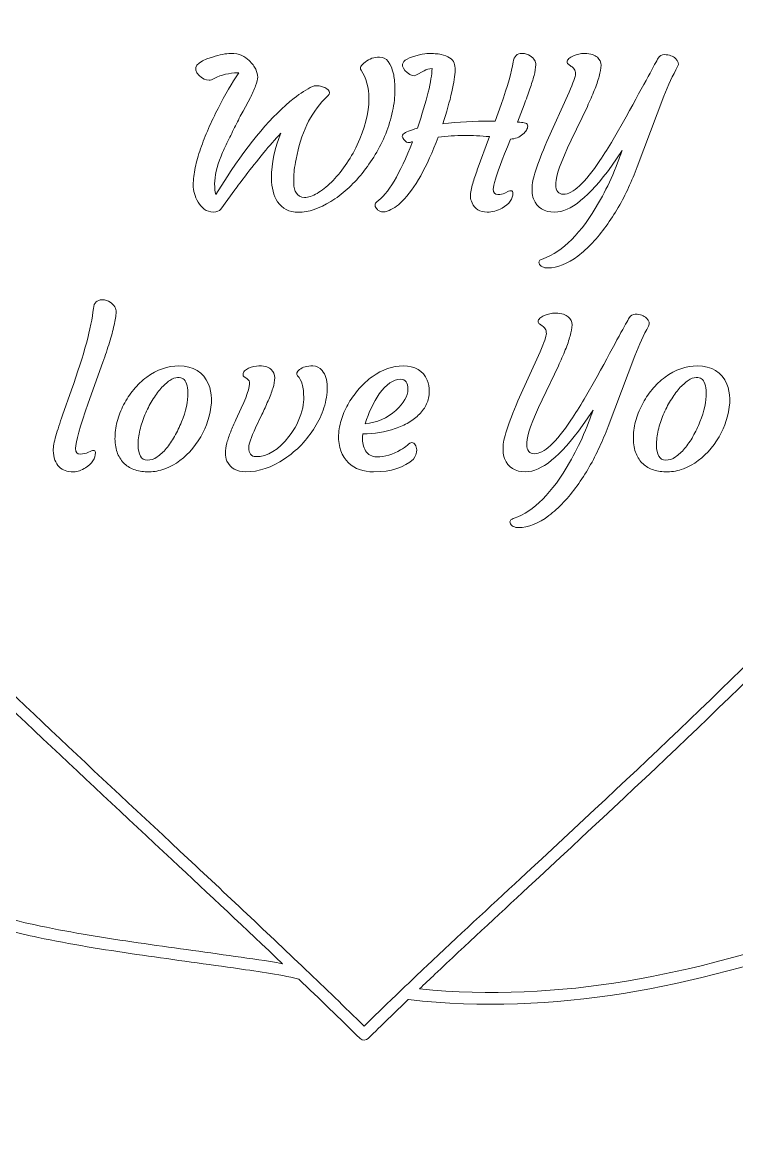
# Model space of a CAD drawing. Header units: inches. Extents: x -45 to 657, y -190 to 981.
# Drawn here: x 268.5 to 355.1, y -106.4 to 29.6 of the extents above; entities that cross this region are included whole.
import ezdxf

# ---------------------------------------------------------------- set-up
doc = ezdxf.new("R2010")
doc.units = ezdxf.units.IN
doc.header["$MEASUREMENT"] = 0
doc.layers.add('_U+0421_U+043B_U+043E_U+0439 1', color=7, linetype='Continuous')

# ---------------------------------------------------------------- blocks, each defined once
blk = doc.blocks.new('block 2')
at = {"layer": '_U+0421_U+043B_U+043E_U+0439 1', "color": 12, "lineweight": 9, "true_color": 0xe30513}
blk.add_open_spline([(485.08, 223.77), (485.08, 223.77), (133.58, 223.77), (133.58, 223.77), (133.58, 223.77), (122.24, 223.77), (122.24, 223.77), (122.24, 223.77), (122.24, 215.26), (122.24, 215.26), (122.24, 215.26), (133.58, 215.26), (133.58, 215.26), (133.58, 215.26), (133.58, 201.3), (133.58, 201.3), (133.58, 201.3), (125.08, 201.3), (125.08, 201.3), (125.08, 201.3), (125.08, -164.58), (125.08, -164.58), (125.08, -164.58), (258.13, -164.58), (258.13, -164.58), (258.13, -178.58), (280.93, -189.93), (309.06, -189.93), (337.18, -189.93), (359.98, -178.58), (359.98, -164.58), (359.98, -164.58), (493.58, -164.58), (493.58, -164.58), (493.58, -164.58), (493.58, 201.3), (493.58, 201.3), (493.58, 201.3), (485.08, 201.3), (485.08, 201.3), (485.08, 201.3), (485.08, 215.26), (485.08, 215.26), (485.08, 215.26), (496.42, 215.26), (496.42, 215.26), (496.42, 215.26), (496.42, 223.77), (496.42, 223.77), (496.42, 223.77), (485.08, 223.77), (485.08, 223.77), (485.08, 223.77), (485.08, 223.77), (485.08, 223.77)], degree=3, knots=[0, 0, 0, 0, 1, 1, 1, 2, 2, 2, 3, 3, 3, 4, 4, 4, 5, 5, 5, 6, 6, 6, 7, 7, 7, 8, 8, 8, 9, 9, 9, 10, 10, 10, 11, 11, 11, 12, 12, 12, 13, 13, 13, 14, 14, 14, 15, 15, 15, 16, 16, 16, 17, 17, 17, 18, 18, 18, 18], dxfattribs=at)
at = {"layer": '_U+0421_U+043B_U+043E_U+0439 1', "lineweight": 0}
for points, knots in [([(334.94, -153.78), (334.94, -153.78), (334.94, -153.78), (334.94, -153.78), (334.94, -153.78), (335.82, -153.78), (335.82, -153.78), (335.82, -153.78), (335.82, -153.89), (335.82, -153.89), (335.93, -153.82), (336.02, -153.72), (336.08, -153.6), (343.74, -138.04), (352.11, -122.77), (360.09, -107.38), (365.02, -97.87), (369.85, -88.31), (374.46, -78.65), (379.28, -76.8), (384.05, -74.85), (388.85, -72.99), (393.15, -71.33), (397.51, -69.71), (401.94, -68.47), (408.6, -66.61), (416.07, -65.42), (422.59, -68.33), (422.11, -69.22), (421.18, -69.88), (420.21, -70.1), (415.74, -71.1), (409.22, -73.17), (406.04, -76.58), (404.46, -78.28), (403.68, -80.21), (403.51, -82.52), (403.33, -84.93), (404.18, -87.17), (406.05, -88.73), (409.9, -91.95), (416.22, -87.35), (420.08, -84.77), (420.21, -88.9), (420.69, -95.98), (423.59, -98.11), (426.09, -99.96), (429.02, -99.23), (431.38, -97.54), (435.16, -94.84), (436.33, -90.04), (435.27, -85.67), (435.27, -85.66), (435.27, -85.65), (435.26, -85.65), (434.33, -82.38), (433.52, -79.2), (432.2, -76.06), (431.88, -75.28), (431.92, -74.06), (432.33, -73.22), (444.06, -79.02), (452.17, -86.24), (459.99, -96.86), (465.96, -104.96), (470.96, -113.97), (475.38, -123), (481.92, -136.36), (487.47, -150.35), (492.54, -164.33), (492.58, -164.42), (492.64, -164.51), (492.71, -164.58), (492.71, -164.58), (493.58, -164.58), (493.58, -164.58), (493.58, -164.58), (493.58, -163.03), (493.58, -163.03), (488.57, -149.28), (483.09, -135.53), (476.66, -122.38), (472.2, -113.27), (467.16, -104.19), (461.13, -96.02), (453.05, -85.05), (444.63, -77.62), (432.39, -71.67), (432.1, -71.52), (431.76, -71.6), (431.54, -71.85), (430.53, -73.04), (430.3, -75.17), (430.9, -76.6), (432.19, -79.69), (432.98, -82.82), (433.9, -86.02), (434.81, -89.82), (433.85, -94.03), (430.56, -96.38), (428.71, -97.7), (426.42, -98.44), (424.43, -96.97), (421.78, -95.02), (421.54, -86.57), (421.47, -83.47), (421.46, -83.21), (421.33, -82.98), (421.1, -82.86), (420.86, -82.74), (420.6, -82.74), (420.38, -82.88), (417.99, -84.39), (415.69, -86.12), (413.12, -87.34), (411.3, -88.22), (408.74, -89.13), (406.96, -87.65), (405.44, -86.37), (404.78, -84.58), (404.92, -82.62), (405.07, -80.63), (405.72, -79.01), (407.08, -77.55), (410.02, -74.39), (416.38, -72.41), (420.52, -71.48), (422.19, -71.1), (423.68, -69.84), (424.18, -68.18), (424.28, -67.85), (424.12, -67.5), (423.81, -67.34), (416.8, -63.9), (408.8, -65.08), (401.56, -67.1), (397.08, -68.35), (392.68, -69.99), (388.34, -71.66), (384, -73.35), (379.69, -75.1), (375.35, -76.79), (381.63, -63.52), (387.51, -50.03), (392.54, -36.25), (397.57, -22.49), (401.82, -8.28), (404.39, 6.15), (416.52, 14.36), (428.35, 23.04), (438.14, 34.02), (448.45, 45.6), (455.81, 58.99), (462.29, 72.98), (462.42, 73.25), (462.37, 73.54), (462.18, 73.76), (461.16, 74.87), (458.98, 75.55), (457.51, 75.15), (454.53, 74.33), (451.55, 73.93), (448.51, 73.48), (448.51, 73.48), (447.79, 73.37), (447.79, 73.37), (443.92, 72.94), (439.86, 74.42), (437.94, 78), (436.87, 80), (436.43, 82.37), (438.14, 84.15), (440.41, 86.53), (448.82, 85.7), (451.91, 85.37), (452.17, 85.34), (452.41, 85.45), (452.56, 85.66), (452.71, 85.88), (452.74, 86.13), (452.63, 86.37), (451.44, 88.94), (450.01, 91.44), (449.13, 94.14), (448.49, 96.06), (447.92, 98.72), (449.61, 100.29), (451.06, 101.63), (452.94, 102.06), (454.86, 101.67), (456.81, 101.28), (458.34, 100.43), (459.61, 98.89), (460.83, 97.42), (461.65, 95.44), (462.22, 93.64), (463.12, 90.81), (463.64, 87.73), (463.92, 84.79), (464.08, 83.08), (465.14, 81.44), (466.73, 80.74), (467.06, 80.59), (467.44, 80.71), (467.62, 81.03), (478.05, 98.81), (484.94, 118.68), (493.31, 137.48), (493.31, 137.48), (493.58, 138.1), (493.58, 138.1), (493.58, 138.1), (493.58, 139.6), (493.58, 139.6), (493.56, 139.62), (493.53, 139.63), (493.5, 139.65), (493.15, 139.81), (492.72, 139.65), (492.56, 139.29), (492.38, 138.88), (492.2, 138.47), (492.01, 138.06), (483.77, 119.53), (476.95, 99.92), (466.75, 82.35), (465.95, 82.94), (465.42, 83.93), (465.33, 84.92), (465.04, 87.97), (464.5, 91.14), (463.57, 94.07), (462.94, 96.05), (462.04, 98.18), (460.7, 99.79), (459.22, 101.58), (457.41, 102.6), (455.14, 103.06), (452.78, 103.54), (450.43, 102.98), (448.65, 101.33), (444.97, 97.92), (448.72, 91.07), (450.79, 86.91), (446.68, 87.31), (439.6, 87.73), (437.11, 85.13), (434.96, 82.88), (435.32, 79.89), (436.69, 77.33), (438.88, 73.23), (443.49, 71.47), (447.98, 71.96), (447.98, 71.96), (448.72, 72.07), (448.72, 72.07), (451.82, 72.53), (454.85, 72.94), (457.89, 73.78), (458.7, 74), (460.01, 73.66), (460.79, 73.1), (454.42, 59.41), (447.18, 46.3), (437.08, 34.96), (427.77, 24.51), (416.56, 16.15), (405.04, 8.31), (409.12, 15.44), (412.65, 23.14), (414.64, 31.12), (418.53, 46.74), (417.37, 61.15), (411.7, 76.15), (409.18, 82.82), (405.56, 89.11), (400.64, 94.3), (393.55, 120.82), (381.3, 145.76), (365.38, 168.09), (364.44, 169.42), (363.47, 170.73), (362.49, 172.04), (359.96, 175.4), (357.32, 178.69), (354.57, 181.88), (374.54, 200.65), (400.2, 212.77), (425.07, 223.61), (425.15, 223.65), (425.23, 223.7), (425.29, 223.77), (425.29, 223.77), (421.88, 223.77), (421.88, 223.77), (397.7, 213.14), (373.04, 201.17), (353.64, 182.96), (339.99, 198.62), (324.21, 211.72), (307.35, 223.77), (307.35, 223.77), (305.18, 223.77), (305.18, 223.77), (305.22, 223.62), (305.32, 223.48), (305.45, 223.38), (305.45, 223.38), (306.04, 222.97), (306.04, 222.97), (323, 210.88), (338.89, 197.74), (352.61, 181.98), (349.36, 178.85), (346.27, 175.55), (343.38, 172.08), (335.81, 163), (329.81, 152.93), (325.39, 141.97), (324.55, 139.87), (323.76, 137.75), (323.03, 135.61), (322.96, 135.39), (322.99, 135.16), (323.12, 134.97), (323.97, 133.75), (325.98, 132.77), (327.48, 132.98), (330.78, 133.44), (334.02, 133.41), (337.34, 133.48), (341.26, 133.39), (345.08, 131.4), (346.51, 127.6), (347.31, 125.48), (347.44, 123.07), (345.51, 121.53), (342.95, 119.46), (334.72, 121.39), (331.7, 122.11), (331.45, 122.17), (331.2, 122.1), (331.02, 121.91), (330.84, 121.72), (330.78, 121.46), (330.86, 121.21), (331.7, 118.51), (332.79, 115.85), (333.32, 113.06), (333.69, 111.06), (333.92, 108.36), (332.04, 107.02), (330.42, 105.87), (328.51, 105.7), (326.65, 106.34), (324.77, 106.98), (323.37, 108.02), (322.3, 109.72), (320.01, 113.37), (319.71, 120.02), (319.87, 124.26), (319.93, 125.97), (319.1, 127.74), (317.61, 128.64), (317.32, 128.82), (316.95, 128.76), (316.72, 128.51), (310.52, 121.77), (303.83, 115.64), (296.16, 110.61), (289.53, 106.27), (282.55, 103.01), (275.21, 100.06), (274.16, 100.6), (273.09, 101.11), (272.02, 101.61), (257.21, 108.45), (238.06, 112.27), (224.53, 100.98), (223.86, 109.77), (222.94, 118.57), (221.58, 127.28), (222.59, 127.42), (223.67, 127.04), (224.41, 126.37), (227.83, 123.32), (233.3, 119.22), (237.92, 118.61), (240.22, 118.31), (242.25, 118.79), (244.22, 120), (246.29, 121.26), (247.62, 123.24), (247.81, 125.68), (248.19, 130.68), (240.78, 133.15), (236.43, 134.8), (239.72, 137.3), (245.2, 141.8), (245.25, 145.4), (245.3, 148.51), (243.01, 150.46), (240.26, 151.41), (235.88, 152.91), (231.28, 151.07), (228.34, 147.68), (228.34, 147.67), (228.33, 147.67), (228.33, 147.66), (226.21, 145.01), (224.09, 142.5), (222.3, 139.6), (221.83, 138.85), (220.93, 138.14), (220.01, 138), (217.74, 147.83), (215.24, 157.76), (212, 167.32), (209.61, 174.36), (206.78, 181.15), (203.1, 187.63), (199.71, 193.6), (195.72, 199.08), (191.41, 204.42), (186.11, 211), (180.48, 217.36), (174.96, 223.77), (174.96, 223.77), (173.18, 223.77), (173.18, 223.77), (173.21, 223.67), (173.25, 223.58), (173.32, 223.5), (173.32, 223.5), (173.85, 222.88), (173.85, 222.88), (179.37, 216.47), (185.01, 210.11), (190.31, 203.53), (194.57, 198.25), (198.52, 192.83), (201.87, 186.93), (205.5, 180.53), (208.3, 173.82), (210.66, 166.86), (213.95, 157.17), (216.46, 147.08), (218.76, 137.11), (218.83, 136.8), (219.08, 136.59), (219.39, 136.56), (221.01, 136.43), (222.67, 137.51), (223.5, 138.85), (225.26, 141.69), (227.35, 144.17), (229.42, 146.77), (231.98, 149.71), (235.98, 151.38), (239.8, 150.07), (241.94, 149.33), (243.88, 147.89), (243.84, 145.42), (243.79, 142.13), (237.05, 137.02), (234.57, 135.17), (234.36, 135.01), (234.25, 134.77), (234.29, 134.51), (234.32, 134.25), (234.48, 134.04), (234.72, 133.94), (237.34, 132.87), (240.08, 132), (242.57, 130.63), (244.34, 129.64), (246.57, 128.09), (246.39, 125.79), (246.24, 123.81), (245.16, 122.23), (243.49, 121.21), (241.78, 120.17), (240.09, 119.75), (238.1, 120.01), (233.83, 120.58), (228.52, 124.6), (225.36, 127.43), (224.08, 128.57), (222.19, 129.06), (220.55, 128.49), (220.22, 128.38), (220.02, 128.05), (220.08, 127.71), (221.55, 118.47), (222.51, 109.12), (223.19, 99.79), (220.16, 96.97), (217.56, 93.7), (215.3, 90.23), (185.69, 93.06), (157.11, 101.33), (133.17, 119.6), (130.42, 121.7), (127.76, 123.91), (125.18, 126.2), (125.15, 126.23), (125.11, 126.25), (125.08, 126.27), (125.08, 126.27), (125.08, 124.4), (125.08, 124.4), (127.42, 122.35), (129.83, 120.37), (132.31, 118.48), (156.27, 100.19), (184.83, 91.81), (214.45, 88.89), (212.7, 86.06), (211.17, 83.09), (209.79, 80.06), (203.58, 66.38), (201.8, 51.33), (203.92, 36.51), (205.99, 22.1), (211.68, 8.17), (220.05, -3.71), (219.8, -5.01), (219.53, -6.3), (219.24, -7.58), (218.35, -11.61), (217.28, -15.6), (215.97, -19.51), (215.59, -20.66), (215.19, -21.79), (214.76, -22.92), (209.05, -16.79), (203.8, -13.62), (195.45, -11.39), (190.17, -9.99), (184.6, -9.14), (179.19, -8.37), (171.21, -7.23), (163.19, -6.26), (155.19, -5.23), (155.29, -4.15), (155.89, -2.95), (156.74, -2.37), (160.54, 0.19), (165.85, 4.5), (167.56, 8.83), (168.42, 10.98), (168.44, 13.07), (167.76, 15.28), (167.04, 17.59), (165.44, 19.37), (163.12, 20.14), (158.37, 21.73), (154.16, 15.15), (151.5, 11.33), (149.88, 15.13), (146.85, 21.54), (143.38, 22.48), (140.37, 23.28), (137.92, 21.53), (136.33, 19.1), (133.79, 15.21), (134.46, 10.32), (137.04, 6.63), (137.04, 6.63), (137.05, 6.62), (137.05, 6.61), (139.11, 3.91), (141.03, 1.25), (143.4, -1.2), (143.99, -1.81), (144.45, -2.82), (144.4, -3.72), (138.36, -2.71), (132.3, -0.89), (126.62, 1.37), (126.11, 1.57), (125.59, 1.78), (125.08, 2), (125.08, 2), (125.08, 0.46), (125.08, 0.46), (125.42, 0.32), (125.76, 0.19), (126.1, 0.05), (132.09, -2.33), (138.49, -4.23), (144.86, -5.23), (145.2, -5.28), (145.52, -5.09), (145.64, -4.76), (146.16, -3.22), (145.52, -1.35), (144.42, -0.21), (142.09, 2.18), (140.2, 4.81), (138.19, 7.46), (135.95, 10.66), (135.3, 14.93), (137.51, 18.32), (138.75, 20.22), (140.62, 21.75), (143.01, 21.11), (146.19, 20.25), (149.5, 12.48), (150.69, 9.62), (150.79, 9.37), (151, 9.22), (151.26, 9.19), (151.52, 9.15), (151.76, 9.26), (151.91, 9.47), (153.6, 11.74), (155.11, 14.19), (157.04, 16.27), (158.43, 17.75), (160.48, 19.53), (162.67, 18.8), (164.56, 18.17), (165.82, 16.73), (166.4, 14.86), (166.99, 12.96), (166.98, 11.21), (166.25, 9.35), (164.66, 5.34), (159.46, 1.18), (155.95, -1.2), (154.51, -2.17), (153.63, -4.2), (153.78, -5.91), (153.8, -6.25), (154.06, -6.51), (154.39, -6.55), (162.59, -7.62), (170.81, -8.6), (178.99, -9.77), (184.34, -10.53), (189.86, -11.37), (195.09, -12.76), (203.41, -14.98), (208.48, -18.12), (214.19, -24.4), (212.19, -29.45), (209.77, -34.21), (206.93, -38.84), (202.64, -45.83), (197.58, -52.31), (193.16, -59.22), (187.44, -68.16), (183.14, -77.23), (179.72, -87.26), (178.82, -86.97), (178.1, -86.37), (177.76, -85.42), (176.2, -81.11), (173.33, -74.91), (169.56, -72.18), (167.67, -70.82), (165.66, -70.29), (163.35, -70.41), (160.93, -70.54), (158.82, -71.65), (157.5, -73.71), (154.79, -77.93), (160.14, -83.62), (163.19, -87.13), (159.1, -87.78), (152.14, -89.14), (150.39, -92.28), (148.87, -95), (149.96, -97.8), (151.93, -99.94), (155.07, -103.34), (160, -103.9), (164.19, -102.31), (164.2, -102.31), (164.21, -102.31), (164.22, -102.3), (167.33, -100.97), (170.39, -99.77), (173.35, -98.07), (174.06, -97.66), (175.4, -97.66), (176.29, -97.99), (173.44, -107.96), (174.78, -119.02), (175.95, -129.15), (177.31, -140.95), (178.6, -152.46), (176.3, -164.25), (176.28, -164.37), (176.28, -164.48), (176.31, -164.58), (176.31, -164.58), (177.68, -164.58), (177.68, -164.58), (177.68, -164.56), (177.69, -164.54), (177.69, -164.52), (180.02, -152.56), (178.73, -140.95), (177.36, -128.99), (176.2, -118.9), (174.81, -107.71), (177.82, -97.82), (177.91, -97.52), (177.8, -97.2), (177.53, -97.02), (176.27, -96.2), (173.96, -96.08), (172.64, -96.84), (169.74, -98.51), (166.73, -99.69), (163.67, -100.99), (160.03, -102.37), (155.71, -101.95), (152.97, -98.98), (151.44, -97.31), (150.42, -95.13), (151.62, -92.97), (153.23, -90.1), (161.58, -88.8), (164.65, -88.35), (164.91, -88.31), (165.11, -88.14), (165.21, -87.9), (165.3, -87.66), (165.26, -87.4), (165.09, -87.2), (163.3, -85.01), (161.3, -82.94), (159.76, -80.55), (158.67, -78.85), (157.44, -76.42), (158.69, -74.48), (159.76, -72.81), (161.46, -71.93), (163.42, -71.82), (165.41, -71.72), (167.1, -72.16), (168.73, -73.33), (172.22, -75.86), (174.98, -81.91), (176.43, -85.9), (177.02, -87.54), (178.39, -88.52), (180.07, -88.8), (180.42, -88.86), (180.75, -88.66), (180.86, -88.33), (184.28, -78.16), (188.58, -69), (194.35, -59.98), (198.78, -53.07), (203.84, -46.58), (208.13, -39.58), (210.9, -35.08), (213.27, -30.46), (215.25, -25.58), (218.44, -29.18), (221.39, -33.1), (224.28, -36.94), (228.75, -42.88), (233.18, -48.85), (237.7, -54.76), (242.65, -61.21), (247.68, -67.59), (252.82, -73.89), (252.38, -74.89), (251.39, -75.64), (250.33, -75.88), (245.86, -76.88), (239.35, -78.95), (236.17, -82.36), (234.58, -84.06), (233.8, -85.99), (233.63, -88.29), (233.46, -90.71), (234.3, -92.95), (236.18, -94.51), (240.03, -97.72), (246.34, -93.13), (250.21, -90.55), (250.34, -94.68), (250.82, -101.75), (253.71, -103.89), (256.22, -105.74), (259.14, -105), (261.51, -103.32), (265.28, -100.62), (266.45, -95.82), (265.39, -91.45), (265.39, -91.44), (265.39, -91.43), (265.39, -91.42), (264.46, -88.16), (263.64, -84.98), (262.33, -81.84), (261.99, -81.04), (261.94, -79.91), (262.33, -79.08), (264.72, -80.18), (267.88, -80.89), (270.35, -81.41), (274.29, -82.25), (278.29, -82.87), (282.27, -83.46), (286.2, -84.03), (290.14, -84.55), (294.07, -85.11), (296.61, -85.48), (299.47, -85.83), (301.97, -86.47), (304.46, -88.85), (306.94, -91.25), (309.41, -93.66), (309.69, -93.93), (310.13, -93.92), (310.4, -93.65), (312.01, -92.07), (313.62, -90.5), (315.25, -88.94), (315.27, -88.95), (315.28, -88.95), (315.29, -88.95), (333.15, -90.93), (349.82, -87.44), (366.6, -81.55), (368.59, -80.85), (370.57, -80.12), (372.54, -79.38), (368.13, -88.57), (363.53, -97.67), (358.84, -106.72), (350.85, -122.13), (342.48, -137.41), (334.81, -152.97), (334.68, -153.25), (334.74, -153.57), (334.94, -153.78), (334.94, -153.78), (334.94, -153.78), (334.94, -153.78)], [0, 0, 0, 0, 1, 1, 1, 2, 2, 2, 3, 3, 3, 4, 4, 4, 5, 5, 5, 6, 6, 6, 7, 7, 7, 8, 8, 8, 9, 9, 9, 10, 10, 10, 11, 11, 11, 12, 12, 12, 13, 13, 13, 14, 14, 14, 15, 15, 15, 16, 16, 16, 17, 17, 17, 18, 18, 18, 19, 19, 19, 20, 20, 20, 21, 21, 21, 22, 22, 22, 23, 23, 23, 24, 24, 24, 25, 25, 25, 26, 26, 26, 27, 27, 27, 28, 28, 28, 29, 29, 29, 30, 30, 30, 31, 31, 31, 32, 32, 32, 33, 33, 33, 34, 34, 34, 35, 35, 35, 36, 36, 36, 37, 37, 37, 38, 38, 38, 39, 39, 39, 40, 40, 40, 41, 41, 41, 42, 42, 42, 43, 43, 43, 44, 44, 44, 45, 45, 45, 46, 46, 46, 47, 47, 47, 48, 48, 48, 49, 49, 49, 50, 50, 50, 51, 51, 51, 52, 52, 52, 53, 53, 53, 54, 54, 54, 55, 55, 55, 56, 56, 56, 57, 57, 57, 58, 58, 58, 59, 59, 59, 60, 60, 60, 61, 61, 61, 62, 62, 62, 63, 63, 63, 64, 64, 64, 65, 65, 65, 66, 66, 66, 67, 67, 67, 68, 68, 68, 69, 69, 69, 70, 70, 70, 71, 71, 71, 72, 72, 72, 73, 73, 73, 74, 74, 74, 75, 75, 75, 76, 76, 76, 77, 77, 77, 78, 78, 78, 79, 79, 79, 80, 80, 80, 81, 81, 81, 82, 82, 82, 83, 83, 83, 84, 84, 84, 85, 85, 85, 86, 86, 86, 87, 87, 87, 88, 88, 88, 89, 89, 89, 90, 90, 90, 91, 91, 91, 92, 92, 92, 93, 93, 93, 94, 94, 94, 95, 95, 95, 96, 96, 96, 97, 97, 97, 98, 98, 98, 99, 99, 99, 100, 100, 100, 101, 101, 101, 102, 102, 102, 103, 103, 103, 104, 104, 104, 105, 105, 105, 106, 106, 106, 107, 107, 107, 108, 108, 108, 109, 109, 109, 110, 110, 110, 111, 111, 111, 112, 112, 112, 113, 113, 113, 114, 114, 114, 115, 115, 115, 116, 116, 116, 117, 117, 117, 118, 118, 118, 119, 119, 119, 120, 120, 120, 121, 121, 121, 122, 122, 122, 123, 123, 123, 124, 124, 124, 125, 125, 125, 126, 126, 126, 127, 127, 127, 128, 128, 128, 129, 129, 129, 130, 130, 130, 131, 131, 131, 132, 132, 132, 133, 133, 133, 134, 134, 134, 135, 135, 135, 136, 136, 136, 137, 137, 137, 138, 138, 138, 139, 139, 139, 140, 140, 140, 141, 141, 141, 142, 142, 142, 143, 143, 143, 144, 144, 144, 145, 145, 145, 146, 146, 146, 147, 147, 147, 148, 148, 148, 149, 149, 149, 150, 150, 150, 151, 151, 151, 152, 152, 152, 153, 153, 153, 154, 154, 154, 155, 155, 155, 156, 156, 156, 157, 157, 157, 158, 158, 158, 159, 159, 159, 160, 160, 160, 161, 161, 161, 162, 162, 162, 163, 163, 163, 164, 164, 164, 165, 165, 165, 166, 166, 166, 167, 167, 167, 168, 168, 168, 169, 169, 169, 170, 170, 170, 171, 171, 171, 172, 172, 172, 173, 173, 173, 174, 174, 174, 175, 175, 175, 176, 176, 176, 177, 177, 177, 178, 178, 178, 179, 179, 179, 180, 180, 180, 181, 181, 181, 182, 182, 182, 183, 183, 183, 184, 184, 184, 185, 185, 185, 186, 186, 186, 187, 187, 187, 188, 188, 188, 189, 189, 189, 190, 190, 190, 191, 191, 191, 192, 192, 192, 193, 193, 193, 194, 194, 194, 195, 195, 195, 196, 196, 196, 197, 197, 197, 198, 198, 198, 199, 199, 199, 200, 200, 200, 201, 201, 201, 202, 202, 202, 203, 203, 203, 204, 204, 204, 205, 205, 205, 206, 206, 206, 207, 207, 207, 208, 208, 208, 209, 209, 209, 210, 210, 210, 211, 211, 211, 212, 212, 212, 213, 213, 213, 214, 214, 214, 215, 215, 215, 216, 216, 216, 217, 217, 217, 218, 218, 218, 219, 219, 219, 220, 220, 220, 221, 221, 221, 222, 222, 222, 223, 223, 223, 224, 224, 224, 225, 225, 225, 226, 226, 226, 227, 227, 227, 228, 228, 228, 229, 229, 229, 230, 230, 230, 231, 231, 231, 232, 232, 232, 233, 233, 233, 234, 234, 234, 235, 235, 235, 236, 236, 236, 237, 237, 237, 238, 238, 238, 239, 239, 239, 240, 240, 240, 241, 241, 241, 242, 242, 242, 243, 243, 243, 244, 244, 244, 245, 245, 245, 246, 246, 246, 247, 247, 247, 248, 248, 248, 249, 249, 249, 250, 250, 250, 251, 251, 251, 252, 252, 252, 253, 253, 253, 254, 254, 254, 255, 255, 255, 256, 256, 256, 257, 257, 257, 258, 258, 258, 259, 259, 259, 260, 260, 260, 261, 261, 261, 262, 262, 262, 263, 263, 263, 264, 264, 264, 265, 265, 265, 266, 266, 266, 267, 267, 267, 268, 268, 268, 269, 269, 269, 270, 270, 270, 271, 271, 271, 272, 272, 272, 273, 273, 273, 274, 274, 274, 275, 275, 275, 276, 276, 276, 277, 277, 277, 278, 278, 278, 279, 279, 279, 280, 280, 280, 281, 281, 281, 282, 282, 282, 282]), ([(403.35, 8.21), (403.35, 8.21), (403.35, 8.21), (403.35, 8.21), (403.35, 8.22), (403.36, 8.22), (403.36, 8.23), (407.57, 15.47), (411.23, 23.32), (413.26, 31.46), (417.08, 46.81), (415.95, 60.91), (410.38, 75.65), (407.9, 82.2), (404.34, 88.37), (399.49, 93.46), (394.23, 98.97), (387.8, 102.84), (380.38, 104.71), (365.92, 108.35), (352.83, 105.06), (340.64, 97), (329.19, 89.43), (319.61, 78.56), (310.78, 68.17), (310.75, 68.14), (310.72, 68.11), (310.69, 68.08), (310.62, 67.97), (310.53, 67.87), (310.41, 67.81), (310.07, 67.62), (309.63, 67.75), (309.45, 68.09), (305.92, 74.57), (300.04, 80.69), (294.48, 85.46), (288.56, 90.53), (281.88, 95.05), (274.88, 98.64), (274.86, 98.65), (274.84, 98.66), (274.82, 98.67), (273.7, 99.24), (272.57, 99.79), (271.43, 100.32), (256.79, 107.08), (237.52, 111.01), (224.4, 98.98), (221.28, 96.12), (218.61, 92.75), (216.32, 89.19), (216.32, 89.19), (216.26, 89.1), (216.26, 89.1), (214.29, 86.04), (212.59, 82.79), (211.08, 79.48), (204.98, 66.04), (203.24, 51.26), (205.33, 36.71), (207.37, 22.43), (213.04, 8.62), (221.38, -3.14), (221.38, -3.14), (221.58, -3.43), (221.58, -3.43), (222.21, -4.31), (222.85, -5.18), (223.5, -6.02), (242.98, -29.49), (265.31, -50.14), (287.55, -70.93), (292.66, -75.71), (297.76, -80.49), (302.81, -85.32), (305.19, -87.59), (307.55, -89.86), (309.9, -92.16), (311.43, -90.66), (312.96, -89.17), (314.51, -87.69), (315.51, -86.74), (316.51, -85.79), (317.52, -84.84), (321.28, -81.28), (325.07, -77.76), (328.87, -74.25), (342.6, -61.5), (356.32, -48.73), (369.23, -35.15), (375.8, -28.23), (382.18, -21.1), (388.13, -13.65), (393.66, -6.73), (398.89, 0.55), (403.35, 8.21), (403.35, 8.21), (403.35, 8.21), (403.35, 8.21)], [0, 0, 0, 0, 1, 1, 1, 2, 2, 2, 3, 3, 3, 4, 4, 4, 5, 5, 5, 6, 6, 6, 7, 7, 7, 8, 8, 8, 9, 9, 9, 10, 10, 10, 11, 11, 11, 12, 12, 12, 13, 13, 13, 14, 14, 14, 15, 15, 15, 16, 16, 16, 17, 17, 17, 18, 18, 18, 19, 19, 19, 20, 20, 20, 21, 21, 21, 22, 22, 22, 23, 23, 23, 24, 24, 24, 25, 25, 25, 26, 26, 26, 27, 27, 27, 28, 28, 28, 29, 29, 29, 30, 30, 30, 31, 31, 31, 32, 32, 32, 33, 33, 33, 33]), ([(292.52, 6.93), (292.52, 6.93), (292.52, 6.93), (292.52, 6.93), (292.35, 6.69), (292.05, 6.57), (291.61, 6.57), (291.18, 6.57), (290.81, 6.69), (290.51, 6.92), (290.21, 7.14), (289.96, 7.43), (289.76, 7.78), (289.37, 8.47), (289.17, 9.15), (289.17, 9.84), (289.17, 10.53), (289.25, 11.24), (289.41, 11.96), (289.57, 12.68), (289.79, 13.44), (290.06, 14.24), (290.34, 15.04), (290.65, 15.85), (291.02, 16.69), (291.38, 17.53), (291.77, 18.34), (292.19, 19.14), (293.03, 20.8), (293.86, 22.23), (294.7, 23.44), (294.7, 23.44), (294.56, 23.44), (294.56, 23.44), (293.53, 23.44), (292.58, 23.22), (291.71, 22.78), (291.49, 22.63), (291.29, 22.55), (291.09, 22.55), (290.68, 22.55), (290.28, 22.74), (289.89, 23.13), (289, 24.03), (289.53, 24.78), (291.49, 25.36), (292.41, 25.65), (293.15, 25.8), (293.71, 25.8), (294.27, 25.8), (294.73, 25.71), (295.07, 25.54), (295.41, 25.38), (295.7, 25.17), (295.94, 24.95), (296.32, 24.59), (296.59, 24.23), (296.75, 23.88), (296.91, 23.52), (296.99, 23.21), (296.99, 22.94), (296.99, 22.68), (296.9, 22.32), (296.74, 21.88), (296.57, 21.43), (296.36, 20.95), (296.1, 20.44), (296.1, 20.44), (295.22, 18.82), (295.22, 18.82), (294.92, 18.26), (294.6, 17.66), (294.3, 17.04), (293.99, 16.41), (293.68, 15.79), (293.37, 15.17), (293.06, 14.54), (292.78, 13.94), (292.55, 13.35), (292.02, 12.03), (291.76, 10.91), (291.76, 9.99), (291.76, 9.48), (291.81, 9.04), (291.91, 8.68), (291.91, 8.68), (293.27, 10.82), (293.27, 10.82), (296.01, 15.06), (298.73, 18.24), (301.4, 20.37), (302.16, 20.98), (302.91, 21.45), (303.64, 21.8), (303.76, 21.85), (303.91, 21.88), (304.07, 21.88), (304.23, 21.88), (304.4, 21.87), (304.59, 21.83), (304.77, 21.79), (304.95, 21.74), (305.11, 21.66), (305.49, 21.49), (305.68, 21.28), (305.68, 21.03), (305.68, 20.92), (305.64, 20.81), (305.55, 20.72), (305.55, 20.72), (305.1, 20.25), (305.1, 20.25), (303.38, 18.51), (302.23, 16.08), (301.64, 12.97), (301.45, 12.01), (301.35, 11.24), (301.35, 10.69), (301.35, 10.12), (301.37, 9.74), (301.4, 9.54), (301.44, 9.33), (301.51, 9.14), (301.61, 8.96), (301.84, 8.54), (302.19, 8.34), (302.65, 8.34), (303.12, 8.34), (303.63, 8.51), (304.2, 8.83), (304.76, 9.16), (305.34, 9.61), (305.92, 10.19), (306.5, 10.76), (307.06, 11.43), (307.6, 12.21), (308.15, 12.98), (308.63, 13.81), (309.05, 14.7), (310, 16.66), (310.47, 18.53), (310.47, 20.31), (310.47, 21.68), (310.15, 22.84), (309.52, 23.79), (309.34, 24.04), (309.51, 24.36), (310.02, 24.75), (310.53, 25.16), (311.11, 25.36), (311.76, 25.36), (312.61, 25.36), (313.18, 24.64), (313.48, 23.2), (313.59, 22.72), (313.63, 22.1), (313.63, 21.33), (313.63, 20.56), (313.54, 19.71), (313.34, 18.78), (313.14, 17.86), (312.86, 16.95), (312.51, 16.07), (312.15, 15.19), (311.73, 14.34), (311.25, 13.53), (310.76, 12.72), (310.23, 11.96), (309.66, 11.26), (309.08, 10.55), (308.47, 9.91), (307.83, 9.33), (307.19, 8.76), (306.53, 8.26), (305.86, 7.85), (304.47, 6.98), (303.17, 6.55), (301.93, 6.55), (300.8, 6.55), (299.95, 6.97), (299.39, 7.82), (298.91, 8.56), (298.66, 9.5), (298.66, 10.64), (298.66, 12.53), (299.04, 14.36), (299.81, 16.14), (299.1, 15.38), (298.4, 14.59), (297.72, 13.78), (296.04, 11.68), (294.87, 10.17), (294.21, 9.26), (294.21, 9.26), (292.52, 6.93), (292.52, 6.93), (292.52, 6.93), (292.52, 6.93), (292.52, 6.93)], [0, 0, 0, 0, 1, 1, 1, 2, 2, 2, 3, 3, 3, 4, 4, 4, 5, 5, 5, 6, 6, 6, 7, 7, 7, 8, 8, 8, 9, 9, 9, 10, 10, 10, 11, 11, 11, 12, 12, 12, 13, 13, 13, 14, 14, 14, 15, 15, 15, 16, 16, 16, 17, 17, 17, 18, 18, 18, 19, 19, 19, 20, 20, 20, 21, 21, 21, 22, 22, 22, 23, 23, 23, 24, 24, 24, 25, 25, 25, 26, 26, 26, 27, 27, 27, 28, 28, 28, 29, 29, 29, 30, 30, 30, 31, 31, 31, 32, 32, 32, 33, 33, 33, 34, 34, 34, 35, 35, 35, 36, 36, 36, 37, 37, 37, 38, 38, 38, 39, 39, 39, 40, 40, 40, 41, 41, 41, 42, 42, 42, 43, 43, 43, 44, 44, 44, 45, 45, 45, 46, 46, 46, 47, 47, 47, 48, 48, 48, 49, 49, 49, 50, 50, 50, 51, 51, 51, 52, 52, 52, 53, 53, 53, 54, 54, 54, 55, 55, 55, 56, 56, 56, 57, 57, 57, 58, 58, 58, 59, 59, 59, 60, 60, 60, 61, 61, 61, 62, 62, 62, 63, 63, 63, 64, 64, 64, 65, 65, 65, 66, 66, 66, 66]), ([(325.1, 15.71), (325.1, 15.71), (325.1, 15.71), (325.1, 15.71), (325.1, 15.71), (323.62, 11.69), (323.62, 11.69), (323.42, 11.12), (323.23, 10.56), (323.06, 10.02), (322.89, 9.48), (322.8, 8.94), (322.8, 8.4), (322.8, 8.17), (322.86, 7.93), (322.98, 7.68), (323.33, 6.93), (323.94, 6.56), (324.81, 6.56), (325.44, 6.56), (326.04, 6.72), (326.62, 7.05), (327.51, 7.54), (327.95, 8.15), (327.95, 8.88), (327.95, 9.05), (327.86, 9.14), (327.68, 9.14), (327.6, 9.14), (327.5, 9.12), (327.41, 9.08), (327.41, 9.08), (326.95, 8.86), (326.95, 8.86), (326.73, 8.75), (326.45, 8.7), (326.11, 8.7), (325.74, 8.7), (325.56, 8.92), (325.56, 9.36), (325.56, 9.57), (325.64, 9.98), (325.81, 10.57), (325.99, 11.17), (326.59, 12.78), (327.64, 15.41), (328.22, 15.43), (328.73, 15.63), (329.16, 16.01), (329.34, 16.16), (329.48, 16.32), (329.58, 16.5), (329.68, 16.68), (329.73, 16.84), (329.73, 17), (329.73, 17.16), (329.64, 17.28), (329.46, 17.34), (329.37, 17.38), (329.27, 17.4), (329.16, 17.41), (329.04, 17.42), (328.92, 17.44), (328.79, 17.45), (328.79, 17.45), (328.48, 17.48), (328.48, 17.48), (328.48, 17.48), (329.29, 19.56), (329.29, 19.56), (329.56, 20.25), (329.79, 20.89), (330, 21.49), (330.2, 22.09), (330.37, 22.63), (330.5, 23.11), (330.63, 23.6), (330.7, 24.03), (330.72, 24.42), (330.74, 24.81), (330.51, 25.17), (330.03, 25.51), (329.77, 25.7), (329.44, 25.8), (329.05, 25.8), (328.44, 25.8), (328.08, 25.45), (327.97, 24.76), (327.79, 23.6), (327.3, 21.88), (326.51, 19.61), (326.51, 19.61), (325.8, 17.59), (325.8, 17.59), (325.8, 17.59), (325.25, 17.59), (325.25, 17.59), (323.25, 17.59), (321.31, 17.48), (319.44, 17.27), (319.9, 18.65), (320.26, 19.94), (320.53, 21.16), (320.67, 21.71), (320.76, 22.21), (320.83, 22.65), (320.9, 23.09), (320.93, 23.47), (320.93, 23.8), (320.93, 24.12), (320.89, 24.4), (320.81, 24.62), (320.61, 25.13), (320.08, 25.48), (319.22, 25.68), (319.01, 25.73), (318.77, 25.76), (318.51, 25.77), (318.24, 25.79), (317.98, 25.8), (317.72, 25.8), (317.45, 25.8), (317.08, 25.74), (316.62, 25.64), (315.31, 25.33), (314.62, 24.95), (314.56, 24.48), (314.51, 24.17), (314.7, 23.84), (315.13, 23.49), (315.56, 23.13), (315.92, 23.02), (316.18, 23.16), (316.18, 23.16), (317.16, 23.69), (317.16, 23.69), (317.46, 23.86), (317.79, 23.94), (318.14, 23.96), (318.1, 22.54), (317.5, 20.13), (316.35, 16.73), (315.5, 16.5), (314.93, 16.26), (314.63, 16.01), (314.46, 15.86), (314.49, 15.65), (314.72, 15.35), (314.81, 15.23), (314.92, 15.13), (315.04, 15.06), (315.16, 14.98), (315.26, 14.96), (315.35, 14.98), (315.43, 15.01), (315.51, 15.03), (315.56, 15.04), (315.62, 15.06), (315.69, 15.08), (315.76, 15.09), (314.23, 11.16), (312.79, 8.73), (311.42, 7.8), (311.29, 7.71), (311.23, 7.57), (311.23, 7.39), (311.23, 7.2), (311.32, 7.03), (311.5, 6.87), (311.57, 6.78), (311.67, 6.71), (311.8, 6.66), (311.92, 6.61), (312.06, 6.58), (312.22, 6.58), (312.38, 6.58), (312.54, 6.61), (312.69, 6.67), (313.31, 6.87), (313.91, 7.27), (314.48, 7.85), (316.05, 9.41), (317.51, 12.02), (318.87, 15.66), (319.95, 15.78), (321, 15.85), (322.01, 15.85), (323.02, 15.85), (324.05, 15.8), (325.1, 15.71), (325.1, 15.71), (325.1, 15.71), (325.1, 15.71)], [0, 0, 0, 0, 1, 1, 1, 2, 2, 2, 3, 3, 3, 4, 4, 4, 5, 5, 5, 6, 6, 6, 7, 7, 7, 8, 8, 8, 9, 9, 9, 10, 10, 10, 11, 11, 11, 12, 12, 12, 13, 13, 13, 14, 14, 14, 15, 15, 15, 16, 16, 16, 17, 17, 17, 18, 18, 18, 19, 19, 19, 20, 20, 20, 21, 21, 21, 22, 22, 22, 23, 23, 23, 24, 24, 24, 25, 25, 25, 26, 26, 26, 27, 27, 27, 28, 28, 28, 29, 29, 29, 30, 30, 30, 31, 31, 31, 32, 32, 32, 33, 33, 33, 34, 34, 34, 35, 35, 35, 36, 36, 36, 37, 37, 37, 38, 38, 38, 39, 39, 39, 40, 40, 40, 41, 41, 41, 42, 42, 42, 43, 43, 43, 44, 44, 44, 45, 45, 45, 46, 46, 46, 47, 47, 47, 48, 48, 48, 49, 49, 49, 50, 50, 50, 51, 51, 51, 52, 52, 52, 53, 53, 53, 54, 54, 54, 55, 55, 55, 56, 56, 56, 57, 57, 57, 58, 58, 58, 59, 59, 59, 60, 60, 60, 61, 61, 61, 62, 62, 62, 63, 63, 63, 64, 64, 64, 64]), ([(333.14, 9.91), (333.14, 9.91), (333.14, 9.91), (333.14, 9.91), (333.14, 9.12), (333.45, 8.73), (334.07, 8.73), (335.2, 8.73), (336.68, 10.09), (338.49, 12.81), (339.03, 13.61), (339.57, 14.46), (340.11, 15.35), (340.11, 15.35), (341.68, 18.11), (341.68, 18.11), (343.93, 22.26), (345.22, 24.63), (345.57, 25.22), (345.74, 25.51), (345.98, 25.66), (346.3, 25.66), (346.62, 25.66), (346.89, 25.61), (347.1, 25.53), (347.31, 25.44), (347.5, 25.33), (347.65, 25.19), (348.02, 24.86), (348.1, 24.54), (347.92, 24.21), (347.32, 23.14), (346.76, 21.95), (346.25, 20.63), (346.25, 20.63), (343.03, 12.05), (343.03, 12.05), (342.69, 11.19), (342.33, 10.35), (341.96, 9.54), (341.59, 8.73), (341.18, 7.93), (340.72, 7.13), (340.26, 6.34), (339.77, 5.58), (339.24, 4.86), (338.72, 4.14), (338.17, 3.47), (337.59, 2.85), (337.02, 2.23), (336.43, 1.69), (335.83, 1.23), (334.55, 0.27), (333.33, -0.22), (332.16, -0.22), (331.94, -0.22), (331.72, -0.17), (331.51, -0.07), (331.29, 0.03), (331.17, 0.17), (331.12, 0.35), (331.08, 0.53), (331.11, 0.65), (331.21, 0.72), (331.31, 0.78), (331.45, 0.85), (331.62, 0.91), (333.99, 1.76), (336.23, 4.01), (338.33, 7.68), (338.95, 8.76), (339.52, 9.89), (340.04, 11.06), (340.64, 12.58), (341.03, 13.57), (341.2, 14.04), (341.2, 14.04), (339.9, 12.14), (339.9, 12.14), (337.2, 8.41), (334.9, 6.55), (333.01, 6.55), (331.73, 6.55), (330.88, 7.08), (330.45, 8.15), (330.32, 8.48), (330.26, 8.77), (330.26, 9.01), (330.26, 9.01), (330.26, 9.47), (330.26, 9.47), (330.26, 10.46), (330.86, 12.35), (332.07, 15.13), (332.07, 15.13), (334.75, 21.09), (334.75, 21.09), (335.27, 22.27), (335.53, 23), (335.53, 23.28), (335.53, 23.55), (335.47, 23.76), (335.37, 23.9), (335.27, 24.04), (335.15, 24.15), (335.02, 24.23), (335.02, 24.23), (334.67, 24.48), (334.67, 24.48), (334.57, 24.54), (334.52, 24.64), (334.52, 24.78), (334.52, 24.91), (334.59, 25.04), (334.73, 25.17), (334.86, 25.3), (335.04, 25.41), (335.27, 25.51), (335.71, 25.7), (336.15, 25.8), (336.58, 25.8), (337.02, 25.8), (337.35, 25.75), (337.59, 25.67), (337.83, 25.58), (338.02, 25.47), (338.18, 25.34), (338.48, 25.07), (338.63, 24.74), (338.63, 24.36), (338.63, 23.98), (338.55, 23.53), (338.4, 23.02), (338.25, 22.5), (338.06, 21.93), (337.81, 21.32), (337.56, 20.71), (337.28, 20.06), (336.97, 19.38), (336.97, 19.38), (335.01, 15.28), (335.01, 15.28), (333.76, 12.66), (333.14, 10.93), (333.14, 10.09), (333.14, 10.09), (333.14, 9.91), (333.14, 9.91), (333.14, 9.91), (333.14, 9.91), (333.14, 9.91)], [0, 0, 0, 0, 1, 1, 1, 2, 2, 2, 3, 3, 3, 4, 4, 4, 5, 5, 5, 6, 6, 6, 7, 7, 7, 8, 8, 8, 9, 9, 9, 10, 10, 10, 11, 11, 11, 12, 12, 12, 13, 13, 13, 14, 14, 14, 15, 15, 15, 16, 16, 16, 17, 17, 17, 18, 18, 18, 19, 19, 19, 20, 20, 20, 21, 21, 21, 22, 22, 22, 23, 23, 23, 24, 24, 24, 25, 25, 25, 26, 26, 26, 27, 27, 27, 28, 28, 28, 29, 29, 29, 30, 30, 30, 31, 31, 31, 32, 32, 32, 33, 33, 33, 34, 34, 34, 35, 35, 35, 36, 36, 36, 37, 37, 37, 38, 38, 38, 39, 39, 39, 40, 40, 40, 41, 41, 41, 42, 42, 42, 43, 43, 43, 44, 44, 44, 45, 45, 45, 46, 46, 46, 47, 47, 47, 48, 48, 48, 49, 49, 49, 50, 50, 50, 50]), ([(402.59, 4.19), (402.59, 4.19), (402.59, 4.19), (402.59, 4.19), (398.56, -2.33), (394.01, -8.56), (389.24, -14.53), (383.26, -22.02), (376.86, -29.18), (370.26, -36.12), (357.33, -49.73), (343.59, -62.52), (329.83, -75.28), (326.04, -78.8), (322.25, -82.32), (318.49, -85.87), (317.86, -86.46), (317.23, -87.06), (316.6, -87.66), (333.8, -89.34), (349.92, -85.9), (366.13, -80.21), (368.57, -79.35), (371.01, -78.45), (373.43, -77.53), (379.93, -63.87), (386.02, -49.97), (391.21, -35.77), (395.95, -22.79), (400, -9.4), (402.59, 4.19), (402.59, 4.19), (402.59, 4.19), (402.59, 4.19)], [0, 0, 0, 0, 1, 1, 1, 2, 2, 2, 3, 3, 3, 4, 4, 4, 5, 5, 5, 6, 6, 6, 7, 7, 7, 8, 8, 8, 9, 9, 9, 10, 10, 10, 11, 11, 11, 11]), ([(272.92, -24.33), (272.92, -24.33), (272.92, -24.33), (272.92, -24.33), (273.13, -24.54), (273.37, -24.7), (273.64, -24.79), (273.9, -24.89), (274.26, -24.94), (274.69, -24.94), (275.12, -24.94), (275.6, -24.77), (276.12, -24.44), (276.91, -23.94), (277.3, -23.33), (277.3, -22.61), (277.3, -22.43), (277.21, -22.34), (277.02, -22.34), (276.94, -22.34), (276.75, -22.42), (276.45, -22.57), (276.15, -22.71), (275.83, -22.79), (275.47, -22.79), (275.09, -22.79), (274.9, -22.57), (274.9, -22.12), (274.9, -21.3), (275.41, -19.46), (276.43, -16.63), (276.43, -16.63), (278.21, -11.63), (278.21, -11.63), (278.51, -10.8), (278.78, -10), (279.01, -9.25), (279.24, -8.5), (279.43, -7.81), (279.57, -7.17), (279.72, -6.54), (279.8, -6), (279.82, -5.56), (279.84, -5.12), (279.6, -4.71), (279.1, -4.35), (278.84, -4.17), (278.51, -4.08), (278.12, -4.08), (277.49, -4.08), (277.14, -4.43), (277.06, -5.12), (276.82, -7.44), (275.93, -10.74), (274.4, -15), (274.4, -15), (273.32, -18.07), (273.32, -18.07), (272.99, -19.01), (272.72, -19.85), (272.51, -20.59), (272.3, -21.32), (272.19, -21.91), (272.19, -22.35), (272.19, -22.79), (272.26, -23.18), (272.4, -23.51), (272.53, -23.84), (272.7, -24.11), (272.92, -24.33), (272.92, -24.33), (272.92, -24.33), (272.92, -24.33)], [0, 0, 0, 0, 1, 1, 1, 2, 2, 2, 3, 3, 3, 4, 4, 4, 5, 5, 5, 6, 6, 6, 7, 7, 7, 8, 8, 8, 9, 9, 9, 10, 10, 10, 11, 11, 11, 12, 12, 12, 13, 13, 13, 14, 14, 14, 15, 15, 15, 16, 16, 16, 17, 17, 17, 18, 18, 18, 19, 19, 19, 20, 20, 20, 21, 21, 21, 22, 22, 22, 23, 23, 23, 24, 24, 24, 24]), ([(215.83, -24.1), (215.83, -24.1), (215.83, -24.1), (215.83, -24.1), (215.83, -24.1), (215.84, -24.11), (215.84, -24.11), (219.24, -27.89), (222.36, -32.03), (225.42, -36.09), (229.88, -42.03), (234.3, -48), (238.82, -53.89), (243.84, -60.44), (248.96, -66.91), (254.17, -73.31), (254.32, -73.5), (254.37, -73.73), (254.3, -73.96), (253.81, -75.62), (252.31, -76.88), (250.64, -77.26), (246.5, -78.19), (240.15, -80.17), (237.21, -83.32), (235.84, -84.79), (235.19, -86.41), (235.05, -88.4), (234.91, -90.35), (235.56, -92.15), (237.09, -93.43), (238.86, -94.9), (241.42, -93.99), (243.25, -93.12), (245.81, -91.9), (248.11, -90.17), (250.51, -88.66), (250.73, -88.52), (250.99, -88.51), (251.22, -88.64), (251.45, -88.76), (251.59, -88.98), (251.59, -89.25), (251.66, -92.35), (251.9, -100.79), (254.55, -102.75), (256.54, -104.21), (258.84, -103.48), (260.68, -102.16), (263.98, -99.81), (264.93, -95.59), (264.02, -91.8), (263.11, -88.6), (262.31, -85.46), (261.02, -82.38), (260.41, -80.92), (260.49, -78.94), (261.54, -77.71), (261.76, -77.45), (262.11, -77.38), (262.41, -77.54), (264.71, -78.73), (268.11, -79.49), (270.64, -80.03), (274.55, -80.85), (278.53, -81.48), (282.48, -82.05), (286.4, -82.63), (290.34, -83.15), (294.27, -83.71), (296.1, -83.97), (298.09, -84.23), (300, -84.59), (295.55, -80.36), (291.07, -76.16), (286.58, -71.97), (264.29, -51.13), (241.93, -30.45), (222.39, -6.91), (221.98, -6.37), (221.57, -5.83), (221.18, -5.29), (221, -6.16), (220.82, -7.03), (220.63, -7.89), (219.73, -11.96), (218.64, -16), (217.32, -19.96), (216.85, -21.35), (216.36, -22.73), (215.83, -24.1), (215.83, -24.1), (215.83, -24.1), (215.83, -24.1)], [0, 0, 0, 0, 1, 1, 1, 2, 2, 2, 3, 3, 3, 4, 4, 4, 5, 5, 5, 6, 6, 6, 7, 7, 7, 8, 8, 8, 9, 9, 9, 10, 10, 10, 11, 11, 11, 12, 12, 12, 13, 13, 13, 14, 14, 14, 15, 15, 15, 16, 16, 16, 17, 17, 17, 18, 18, 18, 19, 19, 19, 20, 20, 20, 21, 21, 21, 22, 22, 22, 23, 23, 23, 24, 24, 24, 25, 25, 25, 26, 26, 26, 27, 27, 27, 28, 28, 28, 29, 29, 29, 30, 30, 30, 31, 31, 31, 31]), ([(329.62, -21.58), (329.62, -21.58), (329.62, -21.58), (329.62, -21.58), (329.62, -21.58), (329.62, -21.4), (329.62, -21.4), (329.62, -20.55), (330.24, -18.82), (331.49, -16.21), (331.49, -16.21), (333.45, -12.1), (333.45, -12.1), (333.76, -11.42), (334.04, -10.77), (334.29, -10.16), (334.54, -9.55), (334.73, -8.99), (334.88, -8.47), (335.03, -7.95), (335.11, -7.5), (335.11, -7.13), (335.11, -6.74), (334.96, -6.42), (334.65, -6.15), (334.5, -6.01), (334.31, -5.91), (334.07, -5.82), (333.83, -5.74), (333.5, -5.69), (333.06, -5.69), (332.63, -5.69), (332.19, -5.79), (331.75, -5.98), (331.52, -6.07), (331.34, -6.19), (331.21, -6.32), (331.07, -6.45), (331, -6.58), (331, -6.71), (331, -6.85), (331.05, -6.94), (331.15, -7.01), (331.15, -7.01), (331.5, -7.25), (331.5, -7.25), (331.63, -7.34), (331.75, -7.45), (331.85, -7.58), (331.95, -7.73), (332, -7.93), (332, -8.21), (332, -8.48), (331.75, -9.21), (331.23, -10.4), (331.23, -10.4), (328.55, -16.35), (328.55, -16.35), (327.34, -19.13), (326.74, -21.02), (326.74, -22.01), (326.74, -22.01), (326.74, -22.48), (326.74, -22.48), (326.74, -22.72), (326.8, -23), (326.93, -23.34), (327.36, -24.41), (328.21, -24.94), (329.49, -24.94), (331.38, -24.94), (333.68, -23.08), (336.38, -19.34), (336.38, -19.34), (337.68, -17.45), (337.68, -17.45), (337.51, -17.92), (337.12, -18.91), (336.52, -20.43), (336, -21.6), (335.43, -22.73), (334.81, -23.81), (332.71, -27.48), (330.47, -29.73), (328.1, -30.57), (327.93, -30.64), (327.79, -30.7), (327.69, -30.77), (327.59, -30.84), (327.56, -30.96), (327.6, -31.14), (327.64, -31.32), (327.77, -31.46), (327.99, -31.56), (328.2, -31.66), (328.42, -31.71), (328.64, -31.71), (329.81, -31.71), (331.03, -31.22), (332.31, -30.25), (332.91, -29.79), (333.5, -29.26), (334.08, -28.64), (334.65, -28.02), (335.2, -27.35), (335.72, -26.63), (336.25, -25.9), (336.74, -25.15), (337.2, -24.35), (337.66, -23.55), (338.07, -22.75), (338.44, -21.95), (338.81, -21.14), (339.17, -20.3), (339.51, -19.43), (339.51, -19.43), (342.73, -10.86), (342.73, -10.86), (343.24, -9.54), (343.8, -8.34), (344.4, -7.28), (344.58, -6.95), (344.5, -6.62), (344.13, -6.3), (343.98, -6.16), (343.79, -6.04), (343.58, -5.96), (343.37, -5.87), (343.1, -5.83), (342.78, -5.83), (342.46, -5.83), (342.22, -5.98), (342.05, -6.27), (341.7, -6.85), (340.41, -9.22), (338.16, -13.38), (338.16, -13.38), (336.59, -16.14), (336.59, -16.14), (336.05, -17.03), (335.51, -17.88), (334.97, -18.68), (333.16, -21.4), (331.68, -22.75), (330.55, -22.75), (329.93, -22.75), (329.62, -22.36), (329.62, -21.58), (329.62, -21.58), (329.62, -21.58), (329.62, -21.58)], [0, 0, 0, 0, 1, 1, 1, 2, 2, 2, 3, 3, 3, 4, 4, 4, 5, 5, 5, 6, 6, 6, 7, 7, 7, 8, 8, 8, 9, 9, 9, 10, 10, 10, 11, 11, 11, 12, 12, 12, 13, 13, 13, 14, 14, 14, 15, 15, 15, 16, 16, 16, 17, 17, 17, 18, 18, 18, 19, 19, 19, 20, 20, 20, 21, 21, 21, 22, 22, 22, 23, 23, 23, 24, 24, 24, 25, 25, 25, 26, 26, 26, 27, 27, 27, 28, 28, 28, 29, 29, 29, 30, 30, 30, 31, 31, 31, 32, 32, 32, 33, 33, 33, 34, 34, 34, 35, 35, 35, 36, 36, 36, 37, 37, 37, 38, 38, 38, 39, 39, 39, 40, 40, 40, 41, 41, 41, 42, 42, 42, 43, 43, 43, 44, 44, 44, 45, 45, 45, 46, 46, 46, 47, 47, 47, 48, 48, 48, 49, 49, 49, 50, 50, 50, 50]), ([(280.85, -23.98), (280.85, -23.98), (280.85, -23.98), (280.85, -23.98), (280.49, -23.65), (280.21, -23.24), (280, -22.73), (279.79, -22.23), (279.69, -21.63), (279.68, -20.94), (279.67, -20.25), (279.76, -19.56), (279.94, -18.85), (280.13, -18.15), (280.39, -17.47), (280.73, -16.81), (281.07, -16.15), (281.48, -15.54), (281.95, -14.96), (282.43, -14.39), (282.95, -13.89), (283.53, -13.47), (284.78, -12.55), (286.08, -12.09), (287.43, -12.09), (289.2, -12.09), (290.39, -12.83), (291.02, -14.31), (291.47, -15.39), (291.49, -16.69), (291.1, -18.21), (290.74, -19.62), (290.08, -20.9), (289.11, -22.08), (288.16, -23.25), (287.04, -24.08), (285.74, -24.57), (285.09, -24.82), (284.45, -24.94), (283.82, -24.94), (283.19, -24.94), (282.62, -24.86), (282.13, -24.71), (281.64, -24.55), (281.21, -24.31), (280.85, -23.98), (280.85, -23.98), (280.85, -23.98), (280.85, -23.98)], [0, 0, 0, 0, 1, 1, 1, 2, 2, 2, 3, 3, 3, 4, 4, 4, 5, 5, 5, 6, 6, 6, 7, 7, 7, 8, 8, 8, 9, 9, 9, 10, 10, 10, 11, 11, 11, 12, 12, 12, 13, 13, 13, 14, 14, 14, 15, 15, 15, 16, 16, 16, 16]), ([(293.26, -23.63), (293.26, -23.63), (293.26, -23.63), (293.26, -23.63), (293.13, -23.35), (293.07, -23.03), (293.07, -22.66), (293.07, -22.29), (293.13, -21.89), (293.25, -21.44), (293.37, -20.99), (293.52, -20.54), (293.71, -20.07), (293.9, -19.6), (294.11, -19.12), (294.34, -18.64), (294.34, -18.64), (295, -17.21), (295, -17.21), (295.85, -15.34), (296.16, -14.23), (295.94, -13.89), (295.84, -13.74), (295.64, -13.58), (295.35, -13.43), (295.25, -13.37), (295.21, -13.27), (295.21, -13.13), (295.21, -12.98), (295.27, -12.84), (295.4, -12.71), (295.52, -12.58), (295.68, -12.47), (295.89, -12.37), (296.3, -12.18), (296.72, -12.09), (297.14, -12.09), (297.56, -12.09), (297.88, -12.13), (298.1, -12.21), (298.32, -12.3), (298.5, -12.41), (298.64, -12.54), (298.92, -12.82), (299.06, -13.14), (299.06, -13.53), (299.06, -13.91), (298.98, -14.35), (298.82, -14.83), (298.67, -15.31), (298.48, -15.82), (298.24, -16.35), (298.01, -16.89), (297.76, -17.43), (297.49, -17.99), (297.49, -17.99), (296.73, -19.6), (296.73, -19.6), (296.19, -20.79), (295.91, -21.58), (295.91, -21.96), (295.91, -22.72), (296.19, -23.1), (296.75, -23.1), (298.19, -23.1), (299.53, -22.28), (300.78, -20.66), (301.51, -19.72), (302.04, -18.69), (302.35, -17.58), (302.5, -17.06), (302.57, -16.58), (302.57, -16.15), (302.57, -15.72), (302.55, -15.36), (302.53, -15.08), (302.5, -14.79), (302.45, -14.54), (302.38, -14.31), (302.27, -13.92), (302.08, -13.58), (301.81, -13.29), (301.63, -13.08), (301.71, -12.83), (302.06, -12.54), (302.44, -12.24), (302.97, -12.09), (303.67, -12.09), (304.1, -12.09), (304.47, -12.28), (304.8, -12.66), (305.21, -13.13), (305.42, -13.78), (305.42, -14.64), (305.42, -15.5), (305.28, -16.34), (305.02, -17.16), (304.75, -17.99), (304.39, -18.78), (303.92, -19.54), (303.46, -20.29), (302.91, -21), (302.28, -21.66), (301.65, -22.31), (300.97, -22.88), (300.24, -23.37), (298.68, -24.41), (297.12, -24.94), (295.55, -24.94), (294.43, -24.94), (293.66, -24.5), (293.26, -23.63), (293.26, -23.63), (293.26, -23.63), (293.26, -23.63)], [0, 0, 0, 0, 1, 1, 1, 2, 2, 2, 3, 3, 3, 4, 4, 4, 5, 5, 5, 6, 6, 6, 7, 7, 7, 8, 8, 8, 9, 9, 9, 10, 10, 10, 11, 11, 11, 12, 12, 12, 13, 13, 13, 14, 14, 14, 15, 15, 15, 16, 16, 16, 17, 17, 17, 18, 18, 18, 19, 19, 19, 20, 20, 20, 21, 21, 21, 22, 22, 22, 23, 23, 23, 24, 24, 24, 25, 25, 25, 26, 26, 26, 27, 27, 27, 28, 28, 28, 29, 29, 29, 30, 30, 30, 31, 31, 31, 32, 32, 32, 33, 33, 33, 34, 34, 34, 35, 35, 35, 36, 36, 36, 37, 37, 37, 38, 38, 38, 38]), ([(306.8, -20.51), (306.8, -20.51), (306.8, -20.51), (306.8, -20.51), (306.84, -19.8), (306.96, -19.12), (307.18, -18.47), (307.39, -17.82), (307.68, -17.18), (308.04, -16.57), (308.4, -15.96), (308.83, -15.38), (309.31, -14.84), (309.79, -14.29), (310.32, -13.81), (310.89, -13.4), (312.11, -12.53), (313.35, -12.09), (314.61, -12.09), (316.08, -12.09), (317.05, -12.66), (317.54, -13.82), (317.72, -14.22), (317.8, -14.68), (317.79, -15.22), (317.78, -15.75), (317.67, -16.25), (317.47, -16.71), (317.26, -17.16), (316.97, -17.58), (316.61, -17.95), (316.24, -18.32), (315.81, -18.65), (315.31, -18.95), (314.81, -19.25), (314.26, -19.49), (313.67, -19.7), (312.45, -20.11), (311.15, -20.33), (309.75, -20.34), (309.72, -20.46), (309.7, -20.63), (309.69, -20.86), (309.68, -21.09), (309.71, -21.34), (309.77, -21.63), (309.83, -21.91), (309.93, -22.16), (310.07, -22.38), (310.39, -22.87), (310.83, -23.12), (311.41, -23.12), (312.41, -23.12), (313.38, -22.84), (314.32, -22.28), (314.66, -22.1), (314.93, -21.9), (315.14, -21.7), (315.35, -21.5), (315.54, -21.4), (315.69, -21.4), (315.84, -21.4), (315.98, -21.48), (316.1, -21.66), (316.21, -21.84), (316.27, -22.04), (316.27, -22.26), (316.27, -22.69), (316.14, -23.07), (315.88, -23.39), (314.8, -24.42), (313.19, -24.94), (311.05, -24.94), (309.79, -24.94), (308.78, -24.58), (308.02, -23.86), (307.16, -23.04), (306.76, -21.92), (306.8, -20.51), (306.8, -20.51), (306.8, -20.51), (306.8, -20.51)], [0, 0, 0, 0, 1, 1, 1, 2, 2, 2, 3, 3, 3, 4, 4, 4, 5, 5, 5, 6, 6, 6, 7, 7, 7, 8, 8, 8, 9, 9, 9, 10, 10, 10, 11, 11, 11, 12, 12, 12, 13, 13, 13, 14, 14, 14, 15, 15, 15, 16, 16, 16, 17, 17, 17, 18, 18, 18, 19, 19, 19, 20, 20, 20, 21, 21, 21, 22, 22, 22, 23, 23, 23, 24, 24, 24, 25, 25, 25, 26, 26, 26, 27, 27, 27, 27]), ([(343.72, -23.98), (343.72, -23.98), (343.72, -23.98), (343.72, -23.98), (343.36, -23.65), (343.08, -23.24), (342.87, -22.73), (342.66, -22.23), (342.56, -21.63), (342.55, -20.94), (342.54, -20.25), (342.63, -19.56), (342.81, -18.85), (343, -18.15), (343.26, -17.47), (343.6, -16.81), (343.94, -16.15), (344.35, -15.54), (344.82, -14.96), (345.29, -14.39), (345.82, -13.89), (346.4, -13.47), (347.65, -12.55), (348.95, -12.09), (350.3, -12.09), (352.07, -12.09), (353.26, -12.83), (353.89, -14.31), (354.34, -15.39), (354.36, -16.69), (353.97, -18.21), (353.61, -19.62), (352.95, -20.9), (351.98, -22.08), (351.03, -23.25), (349.91, -24.08), (348.61, -24.57), (347.96, -24.82), (347.32, -24.94), (346.69, -24.94), (346.06, -24.94), (345.49, -24.86), (345, -24.71), (344.51, -24.55), (344.08, -24.31), (343.72, -23.98), (343.72, -23.98), (343.72, -23.98), (343.72, -23.98)], [0, 0, 0, 0, 1, 1, 1, 2, 2, 2, 3, 3, 3, 4, 4, 4, 5, 5, 5, 6, 6, 6, 7, 7, 7, 8, 8, 8, 9, 9, 9, 10, 10, 10, 11, 11, 11, 12, 12, 12, 13, 13, 13, 14, 14, 14, 15, 15, 15, 16, 16, 16, 16]), ([(283.31, -18.02), (283.31, -18.02), (283.31, -18.02), (283.31, -18.02), (283.05, -18.62), (282.85, -19.25), (282.7, -19.88), (282.55, -20.53), (282.48, -21.13), (282.48, -21.7), (282.49, -22.27), (282.58, -22.72), (282.76, -23.04), (282.94, -23.37), (283.22, -23.52), (283.62, -23.52), (284.01, -23.52), (284.4, -23.4), (284.78, -23.14), (285.16, -22.88), (285.54, -22.54), (285.9, -22.11), (286.26, -21.69), (286.6, -21.19), (286.91, -20.64), (287.23, -20.08), (287.51, -19.49), (287.75, -18.89), (288.28, -17.57), (288.53, -16.4), (288.51, -15.37), (288.51, -14.47), (288.32, -13.89), (287.93, -13.65), (287.78, -13.55), (287.56, -13.5), (287.28, -13.5), (287, -13.5), (286.68, -13.62), (286.32, -13.86), (285.96, -14.11), (285.6, -14.43), (285.24, -14.84), (284.88, -15.25), (284.53, -15.73), (284.2, -16.28), (283.86, -16.83), (283.57, -17.41), (283.31, -18.02), (283.31, -18.02), (283.31, -18.02), (283.31, -18.02)], [0, 0, 0, 0, 1, 1, 1, 2, 2, 2, 3, 3, 3, 4, 4, 4, 5, 5, 5, 6, 6, 6, 7, 7, 7, 8, 8, 8, 9, 9, 9, 10, 10, 10, 11, 11, 11, 12, 12, 12, 13, 13, 13, 14, 14, 14, 15, 15, 15, 16, 16, 16, 17, 17, 17, 17]), ([(346.18, -18.02), (346.18, -18.02), (346.18, -18.02), (346.18, -18.02), (345.92, -18.62), (345.72, -19.25), (345.57, -19.88), (345.42, -20.53), (345.35, -21.13), (345.35, -21.7), (345.36, -22.27), (345.45, -22.72), (345.63, -23.04), (345.8, -23.37), (346.09, -23.52), (346.49, -23.52), (346.88, -23.52), (347.27, -23.4), (347.65, -23.14), (348.03, -22.88), (348.41, -22.54), (348.77, -22.11), (349.13, -21.69), (349.47, -21.19), (349.78, -20.64), (350.1, -20.08), (350.38, -19.49), (350.62, -18.89), (351.14, -17.57), (351.39, -16.4), (351.38, -15.37), (351.38, -14.47), (351.19, -13.89), (350.8, -13.65), (350.65, -13.55), (350.43, -13.5), (350.15, -13.5), (349.87, -13.5), (349.55, -13.62), (349.19, -13.86), (348.83, -14.11), (348.47, -14.43), (348.11, -14.84), (347.75, -15.25), (347.4, -15.73), (347.07, -16.28), (346.73, -16.83), (346.44, -17.41), (346.18, -18.02), (346.18, -18.02), (346.18, -18.02), (346.18, -18.02)], [0, 0, 0, 0, 1, 1, 1, 2, 2, 2, 3, 3, 3, 4, 4, 4, 5, 5, 5, 6, 6, 6, 7, 7, 7, 8, 8, 8, 9, 9, 9, 10, 10, 10, 11, 11, 11, 12, 12, 12, 13, 13, 13, 14, 14, 14, 15, 15, 15, 16, 16, 16, 17, 17, 17, 17]), ([(314.32, -13.72), (314.32, -13.72), (314.32, -13.72), (314.32, -13.72), (313.42, -13.72), (312.56, -14.31), (311.72, -15.49), (311.02, -16.51), (310.45, -17.72), (310.03, -19.11), (311.46, -18.97), (312.7, -18.43), (313.76, -17.49), (314.73, -16.6), (315.21, -15.75), (315.21, -14.94), (315.21, -14.13), (314.92, -13.72), (314.32, -13.72), (314.32, -13.72), (314.32, -13.72), (314.32, -13.72)], [0, 0, 0, 0, 1, 1, 1, 2, 2, 2, 3, 3, 3, 4, 4, 4, 5, 5, 5, 6, 6, 6, 7, 7, 7, 7])]:
    blk.add_open_spline(points, degree=3, knots=knots, dxfattribs=at)

msp = doc.modelspace()

# ---------------------------------------------------------------- block references
at = {"layer": '_U+0421_U+043B_U+043E_U+0439 1'}
msp.add_blockref('block 2', (0, 0), dxfattribs=at)

doc.saveas('drawing.dxf')
